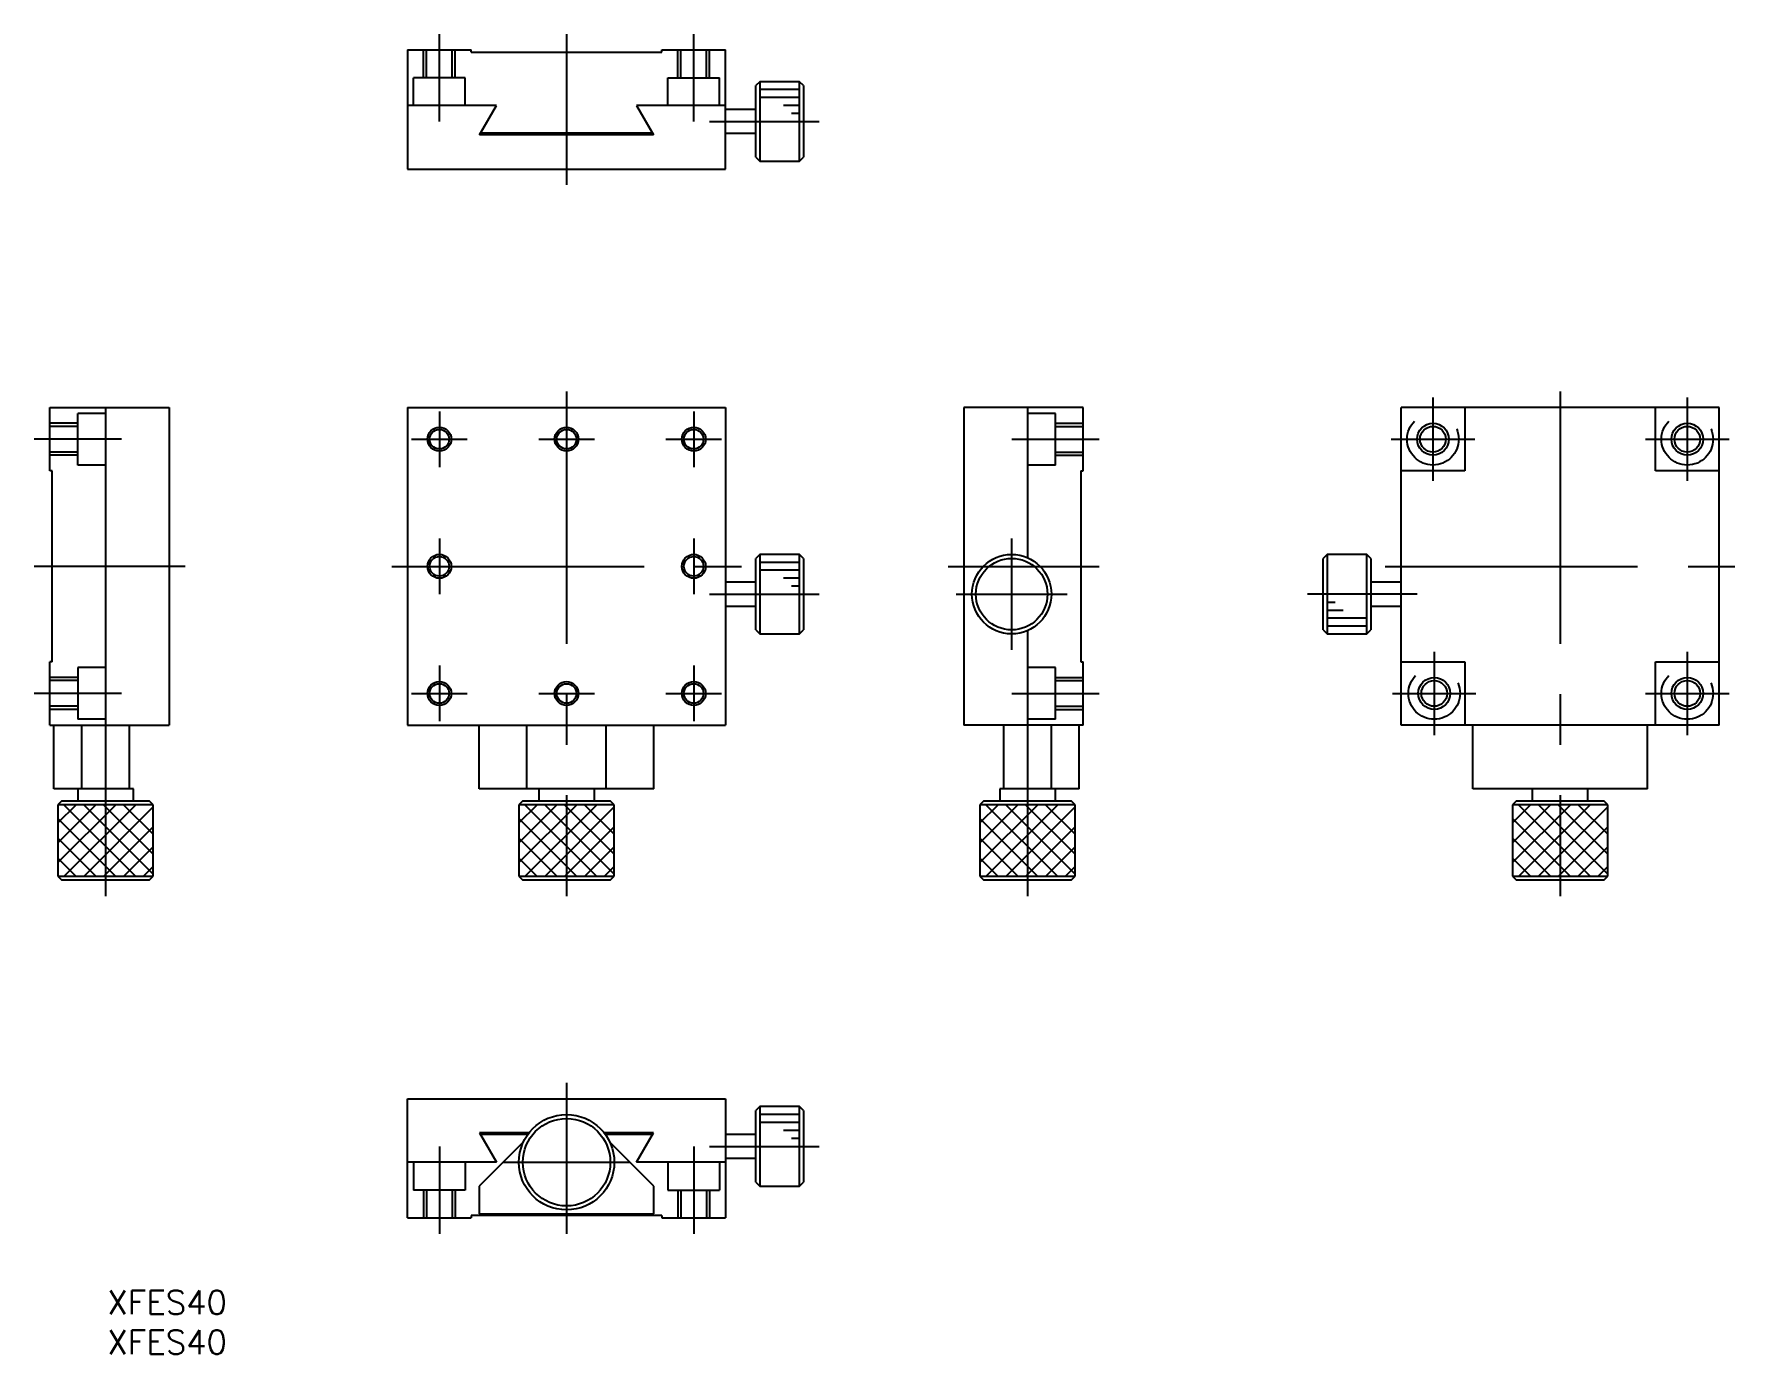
# Model space of a CAD drawing. Extents: x -67 to 147, y -99 to 67.
import ezdxf

# ---------------------------------------------------------------- set-up
doc = ezdxf.new("R2010")
doc.units = 0
doc.linetypes.add('CENTER', pattern=[50.8, 31.75, -6.35, 6.35, -6.35])
doc.linetypes.add('DASHED', pattern=[19.05, 12.7, -6.35])
doc.layers.get('0').update_dxf_attribs({"linetype": 'CONTINUOUS'})
doc.layers.add('CENTER', color=1, linetype='CENTER')
doc.styles.get("Standard").update_dxf_attribs({"font": 'txt.shx', "height": 3, "bigfont": 'bigfont.shx'})

msp = doc.modelspace()

# ---------------------------------------------------------------- linework, layer by layer
at = {"color": 7, "linetype": 'CONTINUOUS'}
for p, q in [((-20, 65), (-12, 65)), ((-20, 65), (-20, 50)), ((-12, 64.7), (-12, 65)), ((-12, 64.7), (12, 64.7)), ((12, 65), (20, 65)), ((12, 64.7), (12, 65)), ((20, 50), (20, 65)), ((24.3, 61), (23.8, 60.5)), ((23.8, 51.5), (23.8, 60.5)), ((24.3, 61), (24.3, 51)), ((29.3, 61), (24.3, 61)), ((29.3, 60), (24.3, 60)), ((29.3, 51), (29.3, 61)), ((29.8, 60.5), (29.3, 61)), ((29.8, 60.5), (29.8, 51.5)), ((-8.81, 58), (-20, 58)), ((-10.95, 54.3), (-8.82, 58)), ((-10.84, 54.5), (-8.81, 58)), ((8.81, 58), (10.83, 54.5)), ((8.81, 58), (10.95, 54.3)), ((20, 58), (8.81, 58)), ((29.3, 59), (24.3, 59)), ((29.3, 58), (27.3, 58)), ((23.8, 57.5), (20, 57.5)), ((29.3, 57), (28.3, 57)), ((10.95, 54.3), (-10.95, 54.3)), ((10.83, 54.5), (-10.84, 54.5)), ((20, 54.5), (23.8, 54.5)), ((23.8, 51.5), (24.3, 51)), ((29.3, 51), (29.8, 51.5)), ((-20, 50), (20, 50)), ((24.3, 51), (29.3, 51)), ((-65, 12), (-65, 20)), ((-65, 20), (-50, 20)), ((-58, 20), (-58, -20)), ((-50, 20), (-50, -20)), ((-20, 20), (20, 20)), ((-20, 20), (-20, -20)), ((20, 20), (20, -20)), ((65, 20), (50, 20)), ((50, 20), (50, -20)), ((58, 20), (58, 1.08)), ((65, 12), (65, 20)), ((105, -20), (105, 20)), ((145, 20), (105, 20)), ((113, 20), (113, 12)), ((137, 12), (137, 20)), ((145, -20), (145, 20)), ((-64.7, 12), (-65, 12)), ((-64.7, -12), (-64.7, 12)), ((64.7, 12), (65, 12)), ((64.7, 12), (64.7, -12)), ((113, 12), (105, 12)), ((145, 12), (137, 12)), ((24.3, 1.5), (23.8, 1)), ((23.8, -8), (23.8, 1)), ((24.3, 1.5), (24.3, -8.5)), ((29.3, 1.5), (24.3, 1.5)), ((29.3, 0.5), (24.3, 0.5)), ((29.3, -8.5), (29.3, 1.5)), ((29.8, 1), (29.3, 1.5)), ((29.8, 1), (29.8, -8)), ((95.7, 1.5), (95.2, 1)), ((95.2, -8), (95.2, 1)), ((95.7, 1.5), (95.7, -8.5)), ((100.7, 1.5), (95.7, 1.5)), ((100.7, -8.5), (100.7, 1.5)), ((101.2, 1), (100.7, 1.5)), ((101.2, 1), (101.2, -8)), ((23.8, -2), (20, -2)), ((29.3, -0.5), (24.3, -0.5)), ((29.3, -1.5), (27.3, -1.5)), ((105, -2), (101.2, -2)), ((29.3, -2.5), (28.3, -2.5)), ((20, -5), (23.8, -5)), ((95.7, -4.5), (96.7, -4.5)), ((95.7, -5.5), (97.7, -5.5)), ((101.2, -5), (105, -5)), ((23.8, -8), (24.3, -8.5)), ((24.3, -8.5), (29.3, -8.5)), ((29.3, -8.5), (29.8, -8)), ((58, -8.08), (58, -20)), ((95.2, -8), (95.7, -8.5)), ((95.7, -6.5), (100.7, -6.5)), ((95.7, -7.5), (100.7, -7.5)), ((95.7, -8.5), (100.7, -8.5)), ((100.7, -8.5), (101.2, -8)), ((-64.7, -12), (-65, -12)), ((-65, -20), (-65, -12)), ((64.7, -12), (65, -12)), ((65, -20), (65, -12)), ((105, -12), (113, -12)), ((113, -12), (113, -20)), ((137, -12), (145, -12)), ((137, -20), (137, -12)), ((-65, -20), (-50, -20)), ((-64.5, -28), (-64.5, -20)), ((-61, -28), (-61, -20)), ((-55, -28), (-55, -20)), ((-20, -20), (20, -20)), ((-11, -28), (-11, -20)), ((-5, -28), (-5, -20)), ((5, -28), (5, -20)), ((11, -28), (11, -20)), ((65, -20), (50, -20)), ((55, -28), (55, -20)), ((61, -28), (61, -20)), ((64.5, -28), (64.5, -20)), ((145, -20), (105, -20)), ((114, -28), (114, -20)), ((136, -28), (136, -20)), ((-54.5, -28), (-64.5, -28)), ((-63.5, -29.5), (-64, -30)), ((-63.5, -29.5), (-52.5, -29.5)), ((-61.5, -28), (-61.5, -29.5)), ((-54.5, -29.5), (-54.5, -28)), ((-52, -30), (-52.5, -29.5)), ((11, -28), (-11, -28)), ((-5.5, -29.5), (-6, -30)), ((-5.5, -29.5), (5.5, -29.5)), ((-3.5, -28), (-3.5, -29.5)), ((3.5, -29.5), (3.5, -28)), ((6, -30), (5.5, -29.5)), ((52.5, -29.5), (52, -30)), ((52.5, -29.5), (63.5, -29.5)), ((64.5, -28), (54.5, -28)), ((54.5, -28), (54.5, -29.5)), ((61.5, -29.5), (61.5, -28)), ((64, -30), (63.5, -29.5)), ((136, -28), (114, -28)), ((119.5, -29.5), (119, -30)), ((119.5, -29.5), (130.5, -29.5)), ((121.5, -28), (121.5, -29.5)), ((128.5, -29.5), (128.5, -28)), ((131, -30), (130.5, -29.5)), ((-64, -32.29), (-61.71, -30)), ((-64, -34.79), (-59.21, -30)), ((-64, -37.29), (-56.71, -30)), ((-52, -30), (-64, -30)), ((-64, -30), (-64, -39)), ((-56.73, -39), (-64, -31.73)), ((-54.23, -39), (-63.24, -30)), ((-63.21, -39), (-54.21, -30)), ((-52, -38.73), (-60.74, -30)), ((-60.71, -39), (-52, -30.29)), ((-52, -36.23), (-58.24, -30)), ((-52, -33.73), (-55.74, -30)), ((-52, -39), (-52, -30)), ((-6, -32.29), (-3.71, -30)), ((-6, -34.79), (-1.21, -30)), ((-6, -37.29), (1.29, -30)), ((6, -30), (-6, -30)), ((-6, -30), (-6, -39)), ((1.27, -39), (-6, -31.73)), ((3.77, -39), (-5.24, -30)), ((-5.21, -39), (3.79, -30)), ((6, -38.73), (-2.74, -30)), ((-2.71, -39), (6, -30.29)), ((6, -36.23), (-0.24, -30)), ((6, -33.73), (2.26, -30)), ((6, -39), (6, -30)), ((52, -32.29), (54.29, -30)), ((52, -34.79), (56.79, -30)), ((52, -37.29), (59.29, -30)), ((64, -30), (52, -30)), ((52, -30), (52, -39)), ((59.27, -39), (52, -31.73)), ((61.77, -39), (52.76, -30)), ((52.79, -39), (61.79, -30)), ((64, -38.73), (55.26, -30)), ((55.29, -39), (64, -30.29)), ((64, -36.23), (57.76, -30)), ((64, -33.73), (60.26, -30)), ((64, -39), (64, -30)), ((119, -32.29), (121.29, -30)), ((119, -34.79), (123.79, -30)), ((119, -37.29), (126.29, -30)), ((131, -30), (119, -30)), ((119, -30), (119, -39)), ((126.27, -39), (119, -31.73)), ((128.77, -39), (119.76, -30)), ((119.79, -39), (128.79, -30)), ((131, -38.73), (122.26, -30)), ((122.29, -39), (131, -30.29)), ((131, -36.23), (124.76, -30)), ((131, -33.73), (127.26, -30)), ((131, -39), (131, -30)), ((-59.23, -39), (-64, -34.23)), ((-58.21, -39), (-52, -32.79)), ((-1.23, -39), (-6, -34.23)), ((-0.21, -39), (6, -32.79)), ((56.77, -39), (52, -34.23)), ((57.79, -39), (64, -32.79)), ((123.77, -39), (119, -34.23)), ((124.79, -39), (131, -32.79)), ((-55.71, -39), (-52, -35.29)), ((2.29, -39), (6, -35.29)), ((60.29, -39), (64, -35.29)), ((127.29, -39), (131, -35.29)), ((-61.73, -39), (-64, -36.73)), ((-53.21, -39), (-52, -37.79)), ((-3.73, -39), (-6, -36.73)), ((4.79, -39), (6, -37.79)), ((54.27, -39), (52, -36.73)), ((62.79, -39), (64, -37.79)), ((121.27, -39), (119, -36.73)), ((129.79, -39), (131, -37.79)), ((-64, -39), (-52, -39)), ((-64, -39), (-63.5, -39.5)), ((-52.5, -39.5), (-63.5, -39.5)), ((-52.5, -39.5), (-52, -39)), ((-6, -39), (6, -39)), ((-6, -39), (-5.5, -39.5)), ((5.5, -39.5), (-5.5, -39.5)), ((5.5, -39.5), (6, -39)), ((52, -39), (64, -39)), ((52, -39), (52.5, -39.5)), ((63.5, -39.5), (52.5, -39.5)), ((63.5, -39.5), (64, -39)), ((119, -39), (131, -39)), ((119, -39), (119.5, -39.5)), ((130.5, -39.5), (119.5, -39.5)), ((130.5, -39.5), (131, -39)), ((-20, -67), (20, -67)), ((-20, -82), (-20, -67)), ((20, -67), (20, -82)), ((24.3, -68), (23.8, -68.5)), ((24.3, -68), (24.3, -78)), ((29.3, -68), (24.3, -68)), ((29.3, -78), (29.3, -68)), ((29.8, -68.5), (29.3, -68)), ((23.8, -77.5), (23.8, -68.5)), ((29.3, -69), (24.3, -69)), ((29.3, -70), (24.3, -70)), ((29.8, -68.5), (29.8, -77.5)), ((-5.41, -72.42), (-11, -78)), ((-10.95, -71.3), (-8.82, -75)), ((-4.72, -71.3), (-10.95, -71.3)), ((-10.84, -71.5), (-8.81, -75)), ((-4.87, -71.5), (-10.84, -71.5)), ((10.95, -71.3), (4.72, -71.3)), ((10.83, -71.5), (4.87, -71.5)), ((11, -78), (5.41, -72.42)), ((8.81, -75), (10.95, -71.3)), ((8.81, -75), (10.83, -71.5)), ((23.8, -71.5), (20, -71.5)), ((29.3, -71), (27.3, -71)), ((29.3, -72), (28.3, -72)), ((20, -74.5), (23.8, -74.5)), ((-8.81, -75), (-20, -75)), ((20, -75), (8.81, -75)), ((-11, -78), (-11, -81.5)), ((11, -81.5), (11, -78)), ((23.8, -77.5), (24.3, -78)), ((24.3, -78), (29.3, -78)), ((29.3, -78), (29.8, -77.5)), ((-20, -82), (-12, -82)), ((-12, -81.7), (-12, -82)), ((12, -81.7), (-12, -81.7)), ((-11, -81.5), (11, -81.5)), ((12, -81.7), (12, -82)), ((12, -82), (20, -82))]:
    msp.add_line(p, q, dxfattribs=at)
at = {"color": 3, "linetype": 'DASHED'}
for p, q in [((-18, 61.5), (-18, 65)), ((-17.62, 61.5), (-17.62, 65)), ((-14.38, 61.5), (-14.38, 65)), ((-14, 61.5), (-14, 65)), ((14, 61.5), (14, 65)), ((14.38, 61.5), (14.38, 65)), ((17.62, 61.5), (17.62, 65)), ((18, 61.5), (18, 65)), ((-12.75, 61.5), (-19.25, 61.5)), ((-19.25, 58), (-19.25, 61.5)), ((-12.75, 58), (-12.75, 61.5)), ((12.75, 61.5), (19.25, 61.5)), ((12.75, 58), (12.75, 61.5)), ((19.25, 58), (19.25, 61.5)), ((-61.5, 18), (-65, 18)), ((-61.5, 17.62), (-65, 17.62)), ((-61.5, 12.75), (-61.5, 19.25)), ((-58, 19.25), (-61.5, 19.25)), ((61.5, 19.25), (58, 19.25)), ((61.5, 12.75), (61.5, 19.25)), ((61.5, 18), (65, 18)), ((61.5, 17.62), (65, 17.62)), ((-61.5, 14.38), (-65, 14.38)), ((-61.5, 14), (-65, 14)), ((61.5, 14.38), (65, 14.38)), ((61.5, 14), (65, 14)), ((-58, 12.75), (-61.5, 12.75)), ((61.5, 12.75), (58, 12.75)), ((-58, -12.75), (-61.5, -12.75)), ((-61.5, -12.75), (-61.5, -19.25)), ((61.5, -12.75), (58, -12.75)), ((61.5, -19.25), (61.5, -12.75)), ((-61.5, -14), (-65, -14)), ((-61.5, -14.38), (-65, -14.38)), ((61.5, -14), (65, -14)), ((61.5, -14.38), (65, -14.38)), ((-61.5, -17.62), (-65, -17.62)), ((-61.5, -18), (-65, -18)), ((-58, -19.25), (-61.5, -19.25)), ((61.5, -19.25), (58, -19.25)), ((61.5, -17.62), (65, -17.62)), ((61.5, -18), (65, -18)), ((-19.25, -75), (-19.25, -78.5)), ((-12.75, -75), (-12.75, -78.5)), ((12.75, -75), (12.75, -78.5)), ((19.25, -75), (19.25, -78.5)), ((-12.75, -78.5), (-19.25, -78.5)), ((-18, -78.5), (-18, -82)), ((-17.62, -78.5), (-17.62, -82)), ((-14.38, -78.5), (-14.38, -82)), ((-14, -78.5), (-14, -82)), ((12.75, -78.5), (19.25, -78.5)), ((14, -78.5), (14, -82)), ((14.38, -78.5), (14.38, -82)), ((17.62, -78.5), (17.62, -82)), ((18, -78.5), (18, -82))]:
    msp.add_line(p, q, dxfattribs=at)
at = {"color": 3, "linetype": 'CONTINUOUS'}
for centre, radius in [((-16, 16), 1.5), ((0, 16), 1.5), ((16, 16), 1.5), ((109, 16), 2), ((141, 16), 2), ((-16, 0), 1.5), ((16, 0), 1.5), ((-16, -16), 1.5), ((0, -16), 1.5), ((16, -16), 1.5), ((109.16, -16), 2), ((141, -16), 2)]:
    msp.add_circle(centre, radius, dxfattribs=at)
at = {"color": 7, "linetype": 'CONTINUOUS'}
for centre, radius in [((-16, 16), 1.23), ((0, 16), 1.23), ((16, 16), 1.23), ((109, 16), 1.62), ((141, 16), 1.62), ((-16, 0), 1.23), ((16, 0), 1.23), ((56, -3.5), 5), ((56, -3.5), 4.5), ((-16, -16), 1.23), ((0, -16), 1.23), ((16, -16), 1.23), ((109.16, -16), 1.62), ((141, -16), 1.62), ((0, -75), 6), ((0, -75), 5.5)]:
    msp.add_circle(centre, radius, dxfattribs=at)
at = {"color": 3, "linetype": 'DASHED'}
for centre in [(109, 16), (141, 16), (109.16, -16), (141, -16)]:
    msp.add_circle(centre, 3.25, dxfattribs=at)
at = {"color": 7, "linetype": 'CONTINUOUS'}
for radius, start, end in [(6, 215.6853, 218.0731), (5.5, 219.5212, 222.2779), (5.5, 317.7221, 320.4788), (6, 321.9269, 324.3147)]:
    msp.add_arc((0, 58), radius, start, end, dxfattribs=at)
at = {"layer": 'CENTER', "color": 1, "linetype": 'CENTER'}
for p, q in [((-16, 56), (-16, 67)), ((0, 67), (0, 48)), ((16, 56), (16, 67)), ((18, 56), (31.8, 56)), ((0, 22), (0, -41.5)), ((125, 22), (125, -41.5)), ((-16, 19.5), (-16, 12.5)), ((16, 19.5), (16, 12.5)), ((109, 21.25), (109, 10.75)), ((141, 21.25), (141, 10.75)), ((-56, 16), (-67, 16)), ((-19.5, 16), (-12.5, 16)), ((-3.5, 16), (3.5, 16)), ((12.5, 16), (19.5, 16)), ((56, 16), (67, 16)), ((103.75, 16), (114.25, 16)), ((135.75, 16), (146.25, 16)), ((-16, 3.5), (-16, -3.5)), ((16, 3.5), (16, -3.5)), ((56, -10.5), (56, 3.5)), ((-48, 0), (-67, 0)), ((-22, 0), (22, 0)), ((48, 0), (67, 0)), ((103, 0), (147, 0)), ((18, -3.5), (31.8, -3.5)), ((49, -3.5), (63, -3.5)), ((107, -3.5), (93.2, -3.5)), ((-16, -12.5), (-16, -19.5)), ((16, -12.5), (16, -19.5)), ((109.16, -10.75), (109.16, -21.25)), ((141, -10.75), (141, -21.25)), ((-56, -16), (-67, -16)), ((-19.5, -16), (-12.5, -16)), ((-3.5, -16), (3.5, -16)), ((12.5, -16), (19.5, -16)), ((56, -16), (67, -16)), ((103.91, -16), (114.41, -16)), ((135.75, -16), (146.25, -16)), ((-58, -18), (-58, -41.5)), ((58, -18), (58, -41.5)), ((0, -65), (0, -84)), ((-16, -73), (-16, -84)), ((16, -73), (16, -84)), ((18, -73), (31.8, -73)), ((-8, -75), (8, -75))]:
    msp.add_line(p, q, dxfattribs=at)

# ---------------------------------------------------------------- texts
at = {"color": 7, "linetype": 'CONTINUOUS'}
for p in [(-57.76, -94.14), (-57.76, -99.14)]:
    msp.add_text('XFES40', height=3, dxfattribs=at).set_placement(p)

doc.saveas('drawing.dxf')
